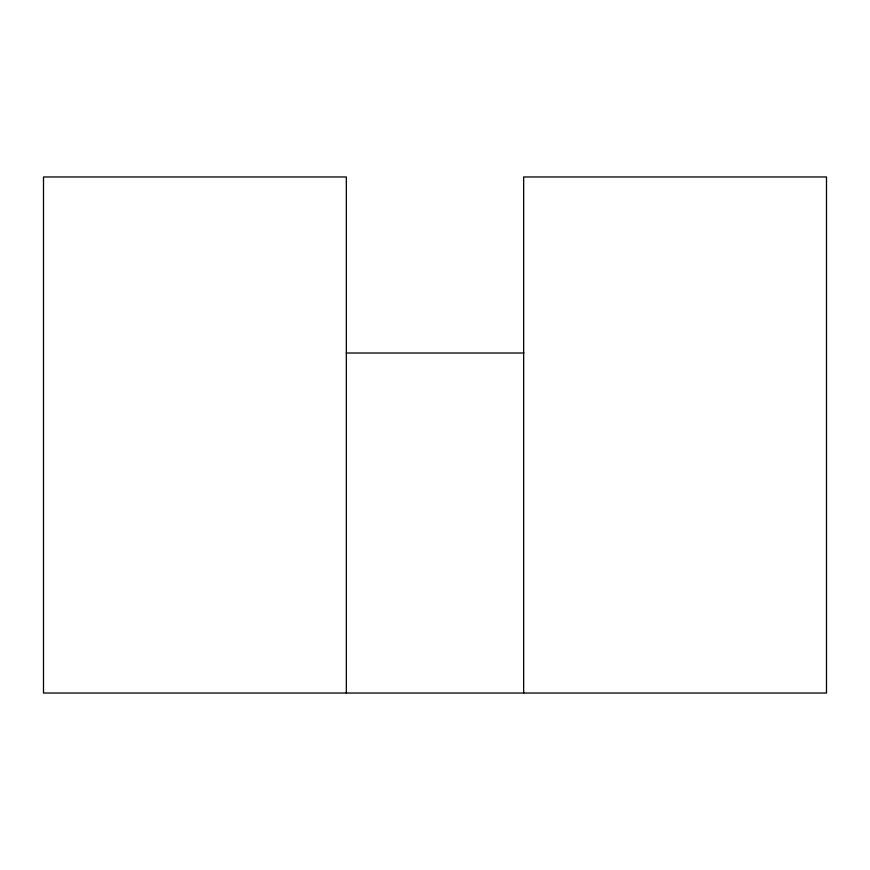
<?xml version="1.0" encoding="UTF-8"?>
<svg xmlns="http://www.w3.org/2000/svg" width="870" height="870" viewBox="0 0 870 870"><rect width="100%" height="100%" fill="white"/><g stroke="black" fill="none" stroke-linecap="round" stroke-linejoin="round"><path stroke-width="1.3" d="M346.26 353.013L523.957 353.013M523.664 693.031L523.664 176.969L826.5 176.969L826.5 693.031L43.5 693.031L43.5 176.969L346.336 176.969L346.336 693.031"/></g></svg>
